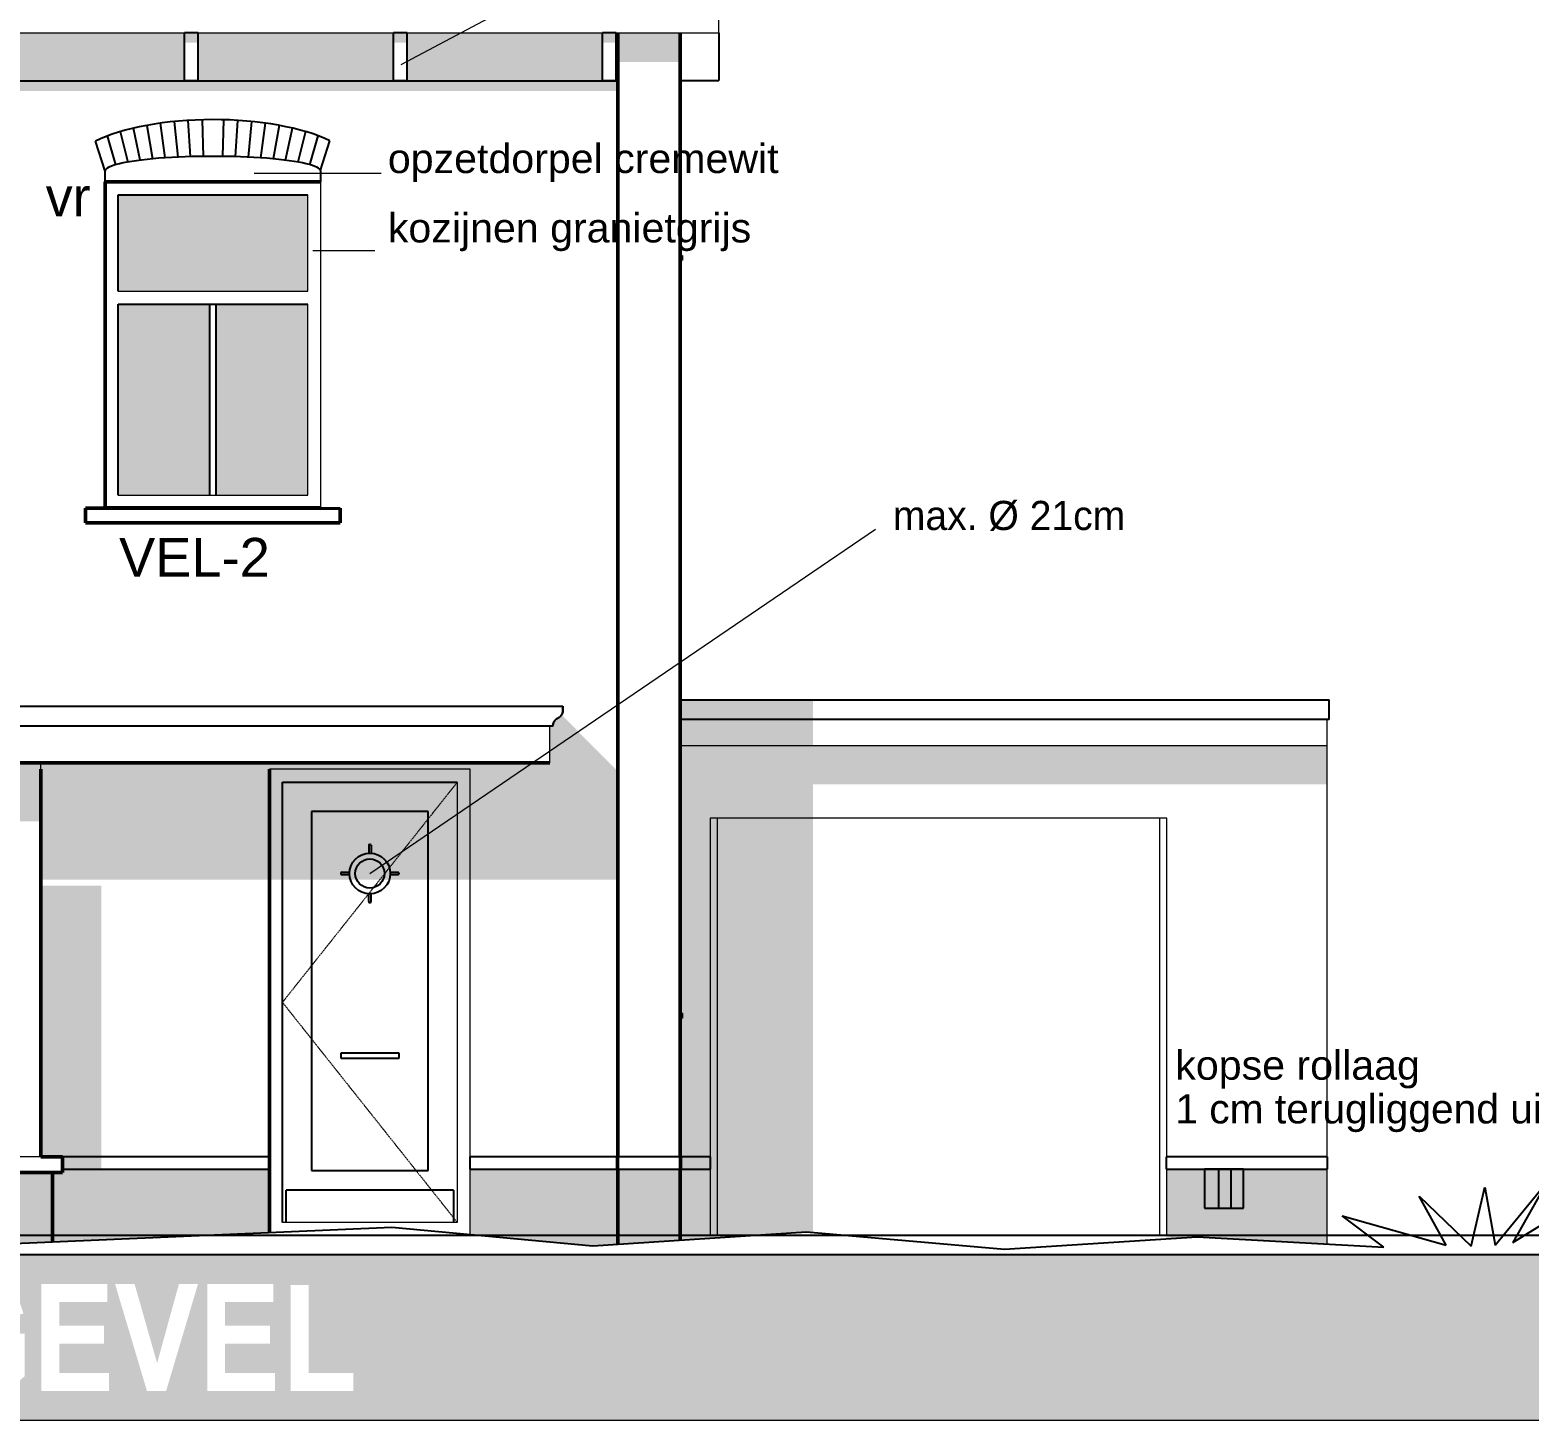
# Model space of a CAD drawing. Header units: millimetres. Extents: x 0 to 59350, y 0 to 29700.
# Drawn here: x 7986 to 11844, y 21826 to 25404 of the extents above; entities that cross this region are included whole.
import ezdxf

# ---------------------------------------------------------------- set-up
doc = ezdxf.new("R2010")
doc.units = ezdxf.units.MM
doc.linetypes.add('PUNKT2_S9', pattern=[1, 0, -1])
doc.linetypes.add('VERDECKT2_S2', pattern=[2.7, 2, -0.7])
doc.layers.add('Standard', color=7, linetype='Continuous', lineweight=25)
doc.styles.add('ARIAL', font='arial.ttf')

msp = doc.modelspace()

# ---------------------------------------------------------------- hatches: boundary and pattern name
at = {"layer": 'Standard', "linetype": 'PUNKT2_S9', "lineweight": 25}
h = msp.add_hatch(color=250, dxfattribs=at)
h.paths.add_polyline_path([(6219.5, 25396.4), (6219.5, 25246.4), (9499.5, 25246.4), (9499.5, 25396.4)])
h.paths.add_polyline_path([(9494.5, 25273.4), (9459.5, 25273.4), (9459.5, 25371.4), (9494.5, 25371.4)], flags=16)
h.paths.add_polyline_path([(8921.8, 25371.4), (8956.8, 25371.4), (8956.8, 25273.4), (8921.8, 25273.4)], flags=16)
h.paths.add_polyline_path([(8419.1, 25273.4), (8384.1, 25273.4), (8384.1, 25371.4), (8419.1, 25371.4)], flags=16)
h.paths.add_polyline_path([(7872.7, 25273.4), (7837.7, 25273.4), (7837.7, 25371.4), (7872.7, 25371.4)], flags=16)
h.paths.add_polyline_path([(7335, 25273.4), (7300, 25273.4), (7300, 25371.4), (7335, 25371.4)], flags=16)
h.paths.add_polyline_path([(6762.3, 25371.4), (6797.3, 25371.4), (6797.3, 25273.4), (6762.3, 25273.4)], flags=16)
h.paths.add_polyline_path([(6259.5, 25273.4), (6224.5, 25273.4), (6224.5, 25371.4), (6259.5, 25371.4)], flags=16)
for color, points in [(250, [(9499.5, 25396.4), (9499.5, 25321.4), (9659.5, 25321.4), (9659.5, 25396.4)]), (252, [(8701, 24979.9), (8213, 24979.9), (8213, 24731.4), (8701, 24731.4)]), (252, [(8449.5, 24206.4), (8449.5, 24697.9), (8213, 24697.9), (8213, 24206.4)]), (252, [(8464.5, 24697.9), (8464.5, 24206.4), (8701, 24206.4), (8701, 24697.9)]), (250, [(9660.5, 22471.9), (9659.5, 22471.9), (9659.5, 22289.3), (9984.8, 22310.8), (10001.8, 22309.3), (10001.8, 23679.9), (9659.5, 23679.9), (9659.5, 22503.4), (9660.5, 22503.4)]), (250, [(9332.2, 23589), (9332.1, 23588.2), (9332.1, 23587.5), (9332.1, 23586.4), (9324.5, 23586.4), (9324.5, 23517.4), (6394.5, 23517.4), (6544.5, 23367.4), (8014.5, 23367.4), (8014.5, 23217.4), (9499.5, 23217.4), (9499.5, 23495.9), (9354.4, 23641.1), (9358, 23625.5), (9357.7, 23623.2), (9357.1, 23621), (9356.3, 23618.8), (9355, 23616), (9354.6, 23615.4), (9354.1, 23614.7), (9353.7, 23614.1), (9351.7, 23611.7), (9349.4, 23609.6), (9348.2, 23608.7), (9346.2, 23607.5), (9344.4, 23606.6), (9342.4, 23605.5), (9341.2, 23604.6), (9339.9, 23603.6), (9338.8, 23602.6), (9337.7, 23601.4), (9336.8, 23600.3), (9335.9, 23599), (9335.1, 23597.7), (9334, 23595.6), (9333.4, 23594.2), (9333.2, 23593.5), (9332.9, 23592.7), (9332.6, 23591.2), (9332.3, 23589.7)]), (250, [(9337.7, 23627.4), (9337.2, 23626.9), (9336.8, 23626.3), (9336.3, 23625.6), (9335.9, 23625), (9335.4, 23624.4), (9335.1, 23623.7), (9334.7, 23623), (9334.3, 23622.3), (9334, 23621.6), (9333.7, 23620.9), (9333.4, 23620.2), (9333.2, 23619.5), (9332.9, 23618.7), (9332.7, 23618), (9332.6, 23617.2), (9332.4, 23616.5), (9332.3, 23615.7), (9332.2, 23615), (9332.1, 23614.2), (9332.1, 23613.5), (9332.1, 23612.4), (9324.5, 23612.4), (9324.5, 23517.4), (8044.5, 23517.4), (8044.5, 23501.4), (8014.5, 23501.4), (8014.5, 23217.4), (8602.5, 23217.4), (8602.5, 23501.4), (9119.5, 23501.4), (9119.5, 23217.4), (9499.5, 23217.4), (9499.5, 23495.9), (9354.4, 23641.1), (9354.1, 23640.7), (9353.7, 23640.1), (9353.2, 23639.5), (9352.8, 23638.9), (9352.2, 23638.3), (9351.7, 23637.7), (9351.2, 23637.2), (9350.6, 23636.6), (9350, 23636.1), (9349.4, 23635.6), (9348.8, 23635.2), (9348.2, 23634.7), (9347.6, 23634.3), (9346.9, 23633.9), (9346.2, 23633.5), (9345.6, 23633.2), (9344.4, 23632.6), (9343.7, 23632.2), (9343.1, 23631.9), (9342.4, 23631.5), (9341.8, 23631), (9341.2, 23630.6), (9340.5, 23630.1), (9339.9, 23629.6), (9339.4, 23629.1), (9338.8, 23628.6), (9338.3, 23628)]), (250, [(10001.8, 23462.4), (11324.5, 23462.4), (11324.5, 23562.4), (10001.8, 23562.4)]), (250, [(8169.6, 23201.4), (8014.5, 23201.4), (8014.5, 22503.4), (8169.6, 22503.4)]), (250, [(8069.6, 22471.9), (8169.6, 22471.9), (8169.6, 22503.4), (8069.6, 22503.4)]), (250, [(8169.6, 22471.9), (8069.6, 22471.9), (8069.6, 22463.4), (8044.5, 22463.4), (8044.5, 22285), (8169.6, 22290.5)]), (250, [(9119.5, 22471.9), (9119.5, 22304.1), (9434.5, 22274.4), (9659.5, 22289.3), (9659.5, 22471.9)]), (250, [(10912, 22471.9), (10912, 22293), (10989.7, 22297.9), (11324.5, 22279.1), (11324.5, 22471.9)])]:
    msp.add_hatch(color=color, dxfattribs=at).paths.add_polyline_path(points)
h = msp.add_hatch(color=250, dxfattribs=at)
h.paths.add_polyline_path([(6482, 22471.9), (6059.5, 22471.9), (6059.5, 22289.5), (6482, 22276.1)])
h.paths.add_polyline_path([(8169.6, 22471.9), (8169.6, 22290.5), (8602.5, 22309.4), (8602.5, 22471.9)])
h.paths.add_polyline_path([(6680.8, 22269.8), (7341.8, 22296.4), (7904.5, 22278.9), (8044.5, 22285), (8044.5, 22463.4), (6522, 22463.4), (6522, 22274.9)])
at = {"layer": 'Standard', "linetype": 'PUNKT2_S9', "lineweight": -3}
h = msp.add_hatch(color=0, dxfattribs=at)
h.paths.add_polyline_path([(7079.7, 22080.6), (7075.3, 22039.1), (7079.8, 21998), (7093.3, 21968.2), (7113.6, 21950.2), (7138.9, 21944.2), (7164.1, 21950.2), (7184.2, 21968), (7197.7, 21998), (7202.1, 22039.8), (7197.7, 22081.1), (7184.7, 22110.4), (7164.7, 22127.8), (7138.9, 22133.7), (7113.1, 22127.8), (7092.8, 22110)])
h.paths.add_polyline_path([(7413.1, 21950.2), (7433.3, 21968), (7446.7, 21998), (7451.1, 22039.8), (7446.7, 22081.1), (7433.7, 22110.4), (7413.7, 22127.8), (7387.9, 22133.7), (7362.1, 22127.8), (7341.8, 22110), (7328.7, 22080.6), (7324.3, 22039.1), (7328.8, 21998), (7342.3, 21968.2), (7362.6, 21950.2), (7387.9, 21944.2)])
h.paths.add_polyline_path([(7617.6, 22129.9), (7581.5, 22129.9), (7581.5, 22060.1), (7615.7, 22060.1), (7642.8, 22060.9), (7657.3, 22063.5), (7664.6, 22068), (7670.3, 22075.1), (7673.7, 22084.3), (7675, 22095.8), (7673.4, 22108.3), (7668.7, 22118.1), (7661.4, 22125.2), (7651.3, 22129), (7640.1, 22129.7)])
h.paths.add_polyline_path([(272, 22251.4), (272, 21826.4), (13447, 21826.4), (13447, 22251.4)])
h.paths.add_polyline_path([(8703.4, 22174.2), (8703.4, 21947.8), (8818.4, 21947.8), (8818.4, 21901.4), (8657.1, 21901.4), (8657.1, 22174.2)], flags=16)
h.paths.add_polyline_path([(8488.6, 22129.9), (8488.6, 22068.9), (8603.7, 22068.9), (8603.7, 22022.6), (8488.6, 22022.6), (8488.6, 21947.8), (8616.6, 21947.8), (8616.6, 21901.4), (8442.3, 21901.4), (8442.3, 22176.4), (8612.3, 22176.4), (8612.3, 22129.9)], flags=16)
h.paths.add_polyline_path([(8287.3, 21901.4), (8205.3, 22176.4), (8255.5, 22176.4), (8313.5, 21972.9), (8369.6, 22176.4), (8418.7, 22176.4), (8336.7, 21901.4)], flags=16)
h.paths.add_polyline_path([(8185.2, 22176.4), (8185.2, 22129.9), (8061.5, 22129.9), (8061.5, 22068.9), (8176.6, 22068.9), (8176.6, 22022.6), (8061.5, 22022.6), (8061.5, 21947.8), (8189.5, 21947.8), (8189.5, 21901.4), (8015.3, 21901.4), (8015.3, 22176.4)], flags=16)
h.paths.add_polyline_path([(7925.9, 21967.6), (7925.9, 22002.5), (7872.8, 22002.5), (7872.8, 22048.9), (7972.6, 22048.9), (7972.6, 21939.3), (7954.8, 21923.4), (7930.4, 21909.5), (7902.7, 21899.9), (7874.6, 21896.7), (7841, 21901.2), (7811.9, 21914.8), (7788.4, 21936.9), (7771.7, 21966.5), (7761.5, 22001.8), (7758.3, 22039.8), (7762, 22080.4), (7773.3, 22116.2), (7791.7, 22145.7), (7817.2, 22167.4), (7841.9, 22177.7), (7872.1, 22181.1), (7910, 22175.7), (7938.7, 22159.6), (7958.5, 22134), (7969.6, 22100.2), (7923.6, 22089.9), (7916.6, 22108.1), (7905.3, 22121.8), (7890.3, 22130.6), (7872.1, 22133.7), (7844.8, 22127.8), (7823.8, 22110.6), (7810.5, 22081.9), (7805.9, 22042.1), (7810.5, 21999.3), (7824.1, 21968.6), (7845, 21950.4), (7871.6, 21944.2), (7886.1, 21945.9), (7900.7, 21950.9), (7914.3, 21958.6)], flags=16)
h.paths.add_polyline_path([(7664.3, 22174.5), (7685.9, 22168.9), (7700.9, 22158.8), (7712.6, 22142.6), (7720.1, 22122.4), (7722.6, 22099.3), (7718.9, 22071), (7707.5, 22048.1), (7688.5, 22031.8), (7662.1, 22022.8), (7675.9, 22011.7), (7686.8, 21999.7), (7698.4, 21982.3), (7713.3, 21955.1), (7741.2, 21901.4), (7685.9, 21901.4), (7652.4, 21961.3), (7637.4, 21987.3), (7628, 22001.6), (7621.3, 22008.7), (7614.1, 22013), (7604.6, 22015.5), (7590.8, 22016.2), (7581.5, 22016.2), (7581.5, 21901.4), (7535.2, 21901.4), (7535.2, 22176.4), (7632.6, 22176.4)], flags=16)
h.paths.add_polyline_path([(7322.6, 22159.9), (7338.1, 22170.2), (7361, 22178.3), (7387.5, 22181.1), (7433.1, 22171.7), (7468.4, 22143.4), (7491.3, 22098.4), (7498.9, 22038.6), (7491.4, 21979.2), (7468.7, 21934.2), (7433.4, 21906.1), (7388.1, 21896.7), (7342.1, 21906.1), (7306.8, 21934.1), (7284.2, 21978.7), (7276.6, 22037.2), (7279.3, 22075.9), (7287.1, 22107.8), (7296.3, 22127.7), (7308.4, 22145.5)], flags=16)
h.paths.add_polyline_path([(7242.4, 21979.2), (7219.7, 21934.2), (7184.4, 21906.1), (7139.1, 21896.7), (7093.1, 21906.1), (7057.8, 21934.1), (7035.1, 21978.7), (7027.6, 22037.2), (7030.3, 22075.9), (7038.1, 22107.8), (7047.3, 22127.7), (7059.4, 22145.5), (7073.6, 22159.9), (7089.1, 22170.2), (7112, 22178.3), (7138.5, 22181.1), (7184.1, 22171.7), (7219.4, 22143.4), (7242.3, 22098.4), (7249.9, 22038.6)], flags=16)
h.paths.add_polyline_path([(6964.3, 22176.4), (7013.4, 22176.4), (6931.3, 21901.4), (6881.9, 21901.4), (6800, 22176.4), (6850.2, 22176.4), (6908.2, 21972.9)], flags=16)

# ---------------------------------------------------------------- linework, layer by layer
at = {"layer": 'Standard', "color": 7, "linetype": 'Continuous', "lineweight": 18}
for p, q in [((8941.3, 25314.8), (9791.8, 25766.7)), ((8563.3, 25035.5), (8890.1, 25035.5)), ((8714.1, 24836.7), (8874.2, 24836.7)), ((8861.1, 23233), (10162.5, 24119.1))]:
    msp.add_line(p, q, dxfattribs=at)
at = {"layer": 'Standard', "color": 51, "linetype": 'Continuous', "lineweight": 18}
for p, q in [((9759.5, 25396.4), (9759.5, 25460.4)), ((7872.7, 25396.4), (8384.1, 25396.4)), ((8384.1, 25396.4), (8419.1, 25396.4)), ((8419.1, 25396.4), (8921.8, 25396.4)), ((8921.8, 25396.4), (8956.8, 25396.4)), ((8956.8, 25396.4), (9111.2, 25396.4)), ((9111.2, 25396.4), (9459.5, 25396.4)), ((9459.5, 25396.4), (9494.5, 25396.4)), ((9494.5, 25396.4), (9759.5, 25396.4)), ((8701, 24979.9), (8213, 24979.9)), ((8213, 24979.9), (8213, 24731.4)), ((8701, 24731.4), (8701, 24979.9)), ((8213, 24731.4), (8701, 24731.4)), ((8701, 24697.9), (8213, 24697.9)), ((8213, 24697.9), (8213, 24206.4)), ((8701, 24206.4), (8701, 24697.9)), ((8213, 24206.4), (8701, 24206.4)), ((9659.5, 23562.4), (11324.5, 23562.4)), ((8014.5, 23517.4), (7958, 23517.4)), ((8014.5, 22503.4), (8014.5, 23517.4)), ((8636, 23467.9), (9086, 23467.9)), ((8636, 22334.9), (8636, 23467.9)), ((9086, 23467.9), (9086, 22334.9)), ((9755.7, 22301.9), (9755.7, 23375.4)), ((10893.2, 23375.4), (10893.2, 22301.9)), ((9086, 22334.9), (8636, 22334.9)), ((9850.7, 22301.9), (9755.7, 22301.9)), ((10893.2, 22301.9), (10086.5, 22301.9))]:
    msp.add_line(p, q, dxfattribs=at)
at = {"layer": 'Standard', "color": 7, "linetype": 'Continuous', "lineweight": -3}
for p, q in [((8419.1, 25396.4), (8384.1, 25396.4)), ((8384.1, 25273.4), (8384.1, 25396.4)), ((8419.1, 25273.4), (8419.1, 25396.4)), ((8956.8, 25396.4), (8921.8, 25396.4)), ((8921.8, 25273.4), (8921.8, 25396.4)), ((8956.8, 25273.4), (8956.8, 25396.4)), ((9494.5, 25396.4), (9459.5, 25396.4)), ((9459.5, 25273.4), (9459.5, 25396.4)), ((9494.5, 25273.4), (9494.5, 25396.4)), ((9759.5, 25396.4), (9759.5, 25273.4)), ((8384.1, 25273.4), (8419.1, 25273.4)), ((8921.8, 25273.4), (8956.8, 25273.4)), ((9459.5, 25273.4), (9494.5, 25273.4)), ((9659.5, 25273.4), (9759.5, 25273.4)), ((8286.7, 25158.4), (8301.8, 25072.1)), ((8334.1, 25074.7), (8321.8, 25164)), ((8357.3, 25168.3), (8366.6, 25076.5)), ((8399.3, 25077.8), (8393.2, 25171.2)), ((8429.5, 25172.8), (8432.1, 25078.5)), ((8484.6, 25172.8), (8482, 25078.5)), ((8514.8, 25077.8), (8520.9, 25171.2)), ((8556.8, 25168.3), (8547.5, 25076.5)), ((8580, 25074.7), (8592.3, 25164)), ((8627.4, 25158.4), (8612.3, 25072.1)), ((8179.5, 25040.6), (8154.6, 25117.8)), ((8207.3, 25057.2), (8186.1, 25131.4)), ((8218.8, 25142.4), (8238.2, 25064)), ((8269.8, 25068.7), (8252.4, 25151.3)), ((8644.3, 25068.7), (8661.7, 25151.3)), ((8695.3, 25142.4), (8675.9, 25064)), ((8706.8, 25057.2), (8728, 25131.4)), ((8734.1, 25042.7), (8758.4, 25118.3)), ((8179.5, 25013.4), (8179.5, 25040.6)), ((8734.5, 25013.4), (8734.5, 25040.6)), ((9659.5, 24823.5), (9660, 24823.5)), ((9659.5, 24811.3), (9660, 24811.3)), ((9660, 24823.5), (9662, 24823.5)), ((9660, 24811.3), (9662, 24811.3)), ((9662, 24823.5), (9663.5, 24823.5)), ((9662, 24811.3), (9663.5, 24811.3)), ((9663.5, 24823.5), (9664.4, 24823.5)), ((9663.5, 24811.3), (9664.4, 24811.3)), ((9664.4, 24823.5), (9664.8, 24823.5)), ((9664.4, 24811.3), (9664.8, 24811.3)), ((9664.8, 24823.5), (9664.8, 24811.3)), ((9659.5, 22873.1), (9660, 22873.1)), ((9659.5, 22860.9), (9660, 22860.9)), ((9660, 22873.1), (9662, 22873.1)), ((9660, 22860.9), (9662, 22860.9)), ((9662, 22873.1), (9663.5, 22873.1)), ((9662, 22860.9), (9663.5, 22860.9)), ((9663.5, 22873.1), (9664.4, 22873.1)), ((9663.5, 22860.9), (9664.4, 22860.9)), ((9664.4, 22873.1), (9664.8, 22873.1)), ((9664.4, 22860.9), (9664.8, 22860.9)), ((9664.8, 22873.1), (9664.8, 22860.9)), ((8936, 22770.3), (8786, 22770.3)), ((8786, 22770.3), (8786, 22757.8)), ((8936, 22757.8), (8936, 22770.3)), ((8786, 22757.8), (8936, 22757.8)), ((11109.2, 22471.9), (11009.2, 22471.9)), ((11009.2, 22471.9), (11009.2, 22371.9)), ((11046.2, 22371.9), (11046.2, 22471.9)), ((11077.7, 22371.9), (11077.7, 22471.9)), ((11109.2, 22371.9), (11109.2, 22471.9)), ((11009.2, 22371.9), (11109.2, 22371.9))]:
    msp.add_line(p, q, dxfattribs=at)
at = {"layer": 'Standard', "color": 7, "linetype": 'Continuous', "lineweight": 50}
for p, q in [((9499.5, 25396.4), (9499.5, 22503.4)), ((9659.5, 22503.4), (9659.5, 25396.4)), ((8179.5, 25013.4), (8734.5, 25013.4)), ((8179.5, 24173.1), (8179.5, 25013.4)), ((8179.5, 24173.1), (8129.5, 24173.1)), ((8129.5, 24173.1), (8129.5, 24135.4)), ((8784.5, 24135.4), (8784.5, 24173.1)), ((8129.5, 24135.4), (8784.5, 24135.4)), ((6394.5, 23517.4), (9324.5, 23517.4)), ((8014.5, 22503.4), (8014.5, 23501.4)), ((8602.5, 22309.4), (8602.5, 23501.4)), ((8069.6, 22503.4), (8014.5, 22503.4)), ((8069.6, 22463.4), (8069.6, 22503.4)), ((9498.5, 22471.9), (9498.5, 22503.4)), ((9498.5, 22503.4), (9499.5, 22503.4)), ((9660.5, 22503.4), (9659.5, 22503.4)), ((9660.5, 22471.9), (9660.5, 22503.4)), ((6519.5, 22463.4), (8069.6, 22463.4)), ((8044.5, 22285), (8044.5, 22463.4)), ((9499.5, 22471.9), (9498.5, 22471.9)), ((9499.5, 22471.9), (9499.5, 22278.7)), ((9659.5, 22289.3), (9659.5, 22471.9)), ((9659.5, 22471.9), (9660.5, 22471.9))]:
    msp.add_line(p, q, dxfattribs=at)
at = {"layer": 'Standard', "color": 36, "linetype": 'Continuous', "lineweight": 18}
for p, q in [((9499.5, 25046.4), (9499.5, 25396.4)), ((9659.5, 25046.4), (9659.5, 25396.4)), ((9499.5, 23596.4), (9499.5, 25046.4)), ((9659.5, 23564.9), (9659.5, 25046.4)), ((8179.5, 25013.4), (8179.5, 24173.1)), ((8734.5, 25013.4), (8179.5, 25013.4)), ((8734.5, 24173.1), (8734.5, 25013.4)), ((11324.5, 22503.4), (11324.5, 23628.9)), ((9499.5, 22503.4), (9499.5, 23596.4)), ((9659.5, 22503.4), (9659.5, 23564.9)), ((8044.5, 23517.4), (8014.5, 23517.4)), ((9119.5, 23501.4), (8602.5, 23501.4)), ((8602.5, 23501.4), (8602.5, 22503.4)), ((9119.5, 22503.4), (9119.5, 23501.4)), ((9737, 23375.4), (9737, 22503.4)), ((10912, 23375.4), (9737, 23375.4)), ((10912, 22503.4), (10912, 23375.4)), ((8044.5, 22463.4), (8044.5, 22285)), ((8044.5, 22463.4), (8044.5, 22285)), ((8602.5, 22471.9), (8602.5, 22309.4)), ((9119.5, 22304.1), (9119.5, 22471.9)), ((9499.5, 22278.7), (9499.5, 22471.9)), ((9659.5, 22289.3), (9659.5, 22471.9)), ((9737, 22471.9), (9737, 22301.4)), ((10912, 22301.4), (10912, 22471.9)), ((11324.5, 22279.1), (11324.5, 22471.9)), ((9737, 22301.4), (9843.1, 22301.4)), ((10092.2, 22301.4), (10912, 22301.4))]:
    msp.add_line(p, q, dxfattribs=at)
at = {"layer": 'Standard', "color": 255, "linetype": 'Continuous', "lineweight": -3}
for p, q in [((6219.5, 25272.9), (9499.5, 25272.9)), ((8711, 23392.9), (8711, 22468.4)), ((9011, 23392.9), (8711, 23392.9)), ((9011, 22468.4), (9011, 23392.9)), ((8858.1, 23305.5), (8858.1, 23285.5)), ((8860.1, 23307.5), (8862.1, 23307.5)), ((8864.1, 23305.5), (8864.1, 23285.5)), ((8786.6, 23234), (8786.6, 23232)), ((8788.6, 23236), (8808.6, 23236)), ((8788.6, 23230), (8808.6, 23230)), ((8913.5, 23236), (8933.5, 23236)), ((8913.5, 23230), (8933.5, 23230)), ((8935.5, 23234), (8935.5, 23232)), ((8858.1, 23160.5), (8858.1, 23180.5)), ((8860.1, 23158.5), (8862.1, 23158.5)), ((8864.1, 23160.5), (8864.1, 23180.5)), ((8711, 22468.4), (9011, 22468.4)), ((8646, 22334.9), (8646, 22418.4)), ((9076, 22418.4), (8646, 22418.4)), ((9076, 22418.4), (9076, 22334.9))]:
    msp.add_line(p, q, dxfattribs=at)
at = {"layer": 'Standard', "color": 7, "linetype": 'Continuous', "lineweight": 25}
for p, q in [((8213, 24979.9), (8701, 24979.9)), ((8213, 24731.4), (8213, 24979.9)), ((8213, 24697.9), (8701, 24697.9)), ((8213, 24206.4), (8213, 24697.9)), ((8636, 22334.9), (8636, 23467.9)), ((8636, 23467.9), (9086, 23467.9)), ((9755.7, 22301.9), (9755.7, 22301.4)), ((10893.2, 22301.4), (10893.2, 22301.9))]:
    msp.add_line(p, q, dxfattribs=at)
at = {"layer": 'Standard', "color": 250, "linetype": 'Continuous', "lineweight": -3}
for p, q in [((8449.5, 24206.4), (8449.5, 24697.9)), ((8464.5, 24697.9), (8464.5, 24206.4))]:
    msp.add_line(p, q, dxfattribs=at)
at = {"layer": 'Standard', "color": 117, "linetype": 'Continuous', "lineweight": -3}
for p, q in [((8179.5, 24173.1), (8129.5, 24173.1)), ((8129.5, 24173.1), (8129.5, 24170.4)), ((8129.5, 24170.4), (8129.5, 24135.4)), ((8784.5, 24170.4), (8129.5, 24170.4)), ((8734.5, 24175.4), (8179.5, 24175.4)), ((8784.5, 24173.1), (8734.5, 24173.1)), ((8784.5, 24170.4), (8784.5, 24173.1)), ((8784.5, 24135.4), (8784.5, 24170.4)), ((8784.5, 24135.4), (8129.5, 24135.4))]:
    msp.add_line(p, q, dxfattribs=at)
at = {"layer": 'Standard', "color": 25, "linetype": 'Continuous', "lineweight": -3}
for p, q in [((6361, 23663.4), (9358, 23663.4)), ((9357.5, 23648.4), (9357.3, 23647.7)), ((9357.3, 23647.7), (9357.5, 23648.4)), ((9357.7, 23649.2), (9357.5, 23648.4)), ((9357.5, 23648.4), (9357.7, 23649.2)), ((9357.8, 23650), (9357.7, 23649.2)), ((9357.7, 23649.2), (9357.8, 23650)), ((9357.9, 23650.7), (9357.8, 23650)), ((9357.8, 23650), (9357.9, 23650.7)), ((9358, 23651.5), (9357.9, 23650.7)), ((9357.9, 23650.7), (9358, 23651.5)), ((9358, 23653.4), (9358, 23663.4)), ((9358, 23663.4), (9358, 23653.4)), ((9358, 23653.4), (9358, 23653.1)), ((9358, 23653.1), (9358, 23653.4)), ((9358, 23653.1), (9358, 23652.2)), ((9358, 23652.2), (9358, 23653.1)), ((9358, 23652.2), (9358, 23651.5)), ((9358, 23651.5), (9358, 23652.2)), ((9659.5, 23679.9), (11330, 23679.9)), ((11330, 23628.9), (11330, 23679.9)), ((9332.1, 23612.4), (6387.4, 23612.4)), ((9332.2, 23615), (9332.1, 23614.2)), ((9332.1, 23614.2), (9332.2, 23615)), ((9332.1, 23614.2), (9332.1, 23613.5)), ((9332.1, 23613.5), (9332.1, 23614.2)), ((9332.1, 23613.5), (9332.1, 23612.4)), ((9332.1, 23612.4), (9332.1, 23613.5)), ((9332.3, 23615.7), (9332.2, 23615)), ((9332.2, 23615), (9332.3, 23615.7)), ((9332.4, 23616.5), (9332.3, 23615.7)), ((9332.3, 23615.7), (9332.4, 23616.5)), ((9332.6, 23617.2), (9332.4, 23616.5)), ((9332.4, 23616.5), (9332.6, 23617.2)), ((9332.7, 23618), (9332.6, 23617.2)), ((9332.6, 23617.2), (9332.7, 23618)), ((9332.9, 23618.7), (9332.7, 23618)), ((9332.7, 23618), (9332.9, 23618.7)), ((9333.2, 23619.5), (9332.9, 23618.7)), ((9332.9, 23618.7), (9333.2, 23619.5)), ((9333.4, 23620.2), (9333.2, 23619.5)), ((9333.2, 23619.5), (9333.4, 23620.2)), ((9333.7, 23620.9), (9333.4, 23620.2)), ((9333.4, 23620.2), (9333.7, 23620.9)), ((9334, 23621.6), (9333.7, 23620.9)), ((9333.7, 23620.9), (9334, 23621.6)), ((9334.3, 23622.3), (9334, 23621.6)), ((9334, 23621.6), (9334.3, 23622.3)), ((9334.7, 23623), (9334.3, 23622.3)), ((9334.3, 23622.3), (9334.7, 23623)), ((9335.1, 23623.7), (9334.7, 23623)), ((9334.7, 23623), (9335.1, 23623.7)), ((9335.4, 23624.4), (9335.1, 23623.7)), ((9335.1, 23623.7), (9335.4, 23624.4)), ((9335.9, 23625), (9335.4, 23624.4)), ((9335.4, 23624.4), (9335.9, 23625)), ((9336.3, 23625.6), (9335.9, 23625)), ((9335.9, 23625), (9336.3, 23625.6)), ((9336.8, 23626.3), (9336.3, 23625.6)), ((9336.3, 23625.6), (9336.8, 23626.3)), ((9337.2, 23626.9), (9336.8, 23626.3)), ((9336.8, 23626.3), (9337.2, 23626.9)), ((9337.7, 23627.4), (9337.2, 23626.9)), ((9337.2, 23626.9), (9337.7, 23627.4)), ((9338.3, 23628), (9337.7, 23627.4)), ((9337.7, 23627.4), (9338.3, 23628)), ((9338.8, 23628.6), (9338.3, 23628)), ((9338.3, 23628), (9338.8, 23628.6)), ((9339.4, 23629.1), (9338.8, 23628.6)), ((9338.8, 23628.6), (9339.4, 23629.1)), ((9339.9, 23629.6), (9339.4, 23629.1)), ((9339.4, 23629.1), (9339.9, 23629.6)), ((9340.5, 23630.1), (9339.9, 23629.6)), ((9339.9, 23629.6), (9340.5, 23630.1)), ((9341.2, 23630.6), (9340.5, 23630.1)), ((9340.5, 23630.1), (9341.2, 23630.6)), ((9341.8, 23631), (9341.2, 23630.6)), ((9341.2, 23630.6), (9341.8, 23631)), ((9342.4, 23631.5), (9341.8, 23631)), ((9341.8, 23631), (9342.4, 23631.5)), ((9343.1, 23631.9), (9342.4, 23631.5)), ((9342.4, 23631.5), (9343.1, 23631.9)), ((9343.7, 23632.2), (9343.1, 23631.9)), ((9343.1, 23631.9), (9343.7, 23632.2)), ((9344.4, 23632.6), (9343.7, 23632.2)), ((9343.7, 23632.2), (9344.4, 23632.6)), ((9345.6, 23633.2), (9344.4, 23632.6)), ((9344.4, 23632.6), (9345.6, 23633.2)), ((9346.2, 23633.5), (9345.6, 23633.2)), ((9345.6, 23633.2), (9346.2, 23633.5)), ((9346.9, 23633.9), (9346.2, 23633.5)), ((9346.2, 23633.5), (9346.9, 23633.9)), ((9347.6, 23634.3), (9346.9, 23633.9)), ((9346.9, 23633.9), (9347.6, 23634.3)), ((9348.2, 23634.7), (9347.6, 23634.3)), ((9347.6, 23634.3), (9348.2, 23634.7)), ((9348.8, 23635.2), (9348.2, 23634.7)), ((9348.2, 23634.7), (9348.8, 23635.2)), ((9349.4, 23635.6), (9348.8, 23635.2)), ((9348.8, 23635.2), (9349.4, 23635.6)), ((9350, 23636.1), (9349.4, 23635.6)), ((9349.4, 23635.6), (9350, 23636.1)), ((9350.6, 23636.6), (9350, 23636.1)), ((9350, 23636.1), (9350.6, 23636.6)), ((9351.2, 23637.2), (9350.6, 23636.6)), ((9350.6, 23636.6), (9351.2, 23637.2)), ((9351.7, 23637.7), (9351.2, 23637.2)), ((9351.2, 23637.2), (9351.7, 23637.7)), ((9352.2, 23638.3), (9351.7, 23637.7)), ((9351.7, 23637.7), (9352.2, 23638.3)), ((9352.8, 23638.9), (9352.2, 23638.3)), ((9352.2, 23638.3), (9352.8, 23638.9)), ((9353.2, 23639.5), (9352.8, 23638.9)), ((9352.8, 23638.9), (9353.2, 23639.5)), ((9353.7, 23640.1), (9353.2, 23639.5)), ((9353.2, 23639.5), (9353.7, 23640.1)), ((9354.1, 23640.7), (9353.7, 23640.1)), ((9353.7, 23640.1), (9354.1, 23640.7)), ((9354.6, 23641.4), (9354.1, 23640.7)), ((9354.1, 23640.7), (9354.6, 23641.4)), ((9355, 23642), (9354.6, 23641.4)), ((9354.6, 23641.4), (9355, 23642)), ((9355.3, 23642.7), (9355, 23642)), ((9355, 23642), (9355.3, 23642.7)), ((9355.7, 23643.4), (9355.3, 23642.7)), ((9355.3, 23642.7), (9355.7, 23643.4)), ((9356, 23644.1), (9355.7, 23643.4)), ((9355.7, 23643.4), (9356, 23644.1)), ((9356.3, 23644.8), (9356, 23644.1)), ((9356, 23644.1), (9356.3, 23644.8)), ((9356.6, 23645.5), (9356.3, 23644.8)), ((9356.3, 23644.8), (9356.6, 23645.5)), ((9356.9, 23646.2), (9356.6, 23645.5)), ((9356.6, 23645.5), (9356.9, 23646.2)), ((9357.1, 23647), (9356.9, 23646.2)), ((9356.9, 23646.2), (9357.1, 23647)), ((9357.3, 23647.7), (9357.1, 23647)), ((9357.1, 23647), (9357.3, 23647.7)), ((11330, 23628.9), (9659.5, 23628.9)), ((8602.5, 22503.4), (8069.6, 22503.4)), ((8602.5, 22471.9), (8602.5, 22503.4)), ((9498.5, 22503.4), (9119.5, 22503.4)), ((9119.5, 22471.9), (9119.5, 22503.4)), ((9499.5, 22503.4), (9498.5, 22503.4)), ((9498.5, 22471.9), (9498.5, 22503.4)), ((9660.5, 22503.4), (9499.5, 22503.4)), ((9660.5, 22471.9), (9660.5, 22503.4)), ((9738, 22503.4), (9660.5, 22503.4)), ((9738, 22471.9), (9738, 22503.4)), ((10912, 22503.4), (10911, 22503.4)), ((10911, 22471.9), (10911, 22503.4)), ((11325.5, 22503.4), (10912, 22503.4)), ((11325.5, 22471.9), (11325.5, 22503.4)), ((8069.6, 22471.9), (8602.5, 22471.9)), ((9119.5, 22471.9), (9498.5, 22471.9)), ((9498.5, 22471.9), (9499.5, 22471.9)), ((9499.5, 22471.9), (9660.5, 22471.9)), ((9660.5, 22471.9), (9738, 22471.9)), ((10911, 22471.9), (10912, 22471.9)), ((10912, 22471.9), (11325.5, 22471.9))]:
    msp.add_line(p, q, dxfattribs=at)
at = {"layer": 'Standard', "color": 61, "linetype": 'Continuous', "lineweight": 18}
for p, q in [((9324.5, 23517.4), (9324.5, 23612.4)), ((6394.5, 23517.4), (9324.5, 23517.4))]:
    msp.add_line(p, q, dxfattribs=at)
at = {"layer": 'Standard', "color": 1, "linetype": 'VERDECKT2_S2', "lineweight": 18}
for p, q in [((9086, 23467.9), (8636, 22901.4)), ((8636, 22901.4), (9086, 22334.9))]:
    msp.add_line(p, q, dxfattribs=at)
at = {"layer": 'Standard', "color": 59, "linetype": 'Continuous', "lineweight": 18}
for p, q in [((8069.6, 22503.4), (6519.5, 22503.4)), ((8069.6, 22503.4), (8069.6, 22463.4)), ((6519.5, 22463.4), (8069.6, 22463.4))]:
    msp.add_line(p, q, dxfattribs=at)
at = {"layer": 'Standard', "color": 94, "linetype": 'Continuous', "lineweight": -3}
for p, q in [((11694.9, 22273.6), (11730.7, 22425.3)), ((11730.7, 22425.3), (11757.1, 22276.4)), ((11757.1, 22276.4), (11891, 22439.6)), ((11802.3, 22283.6), (12065.9, 22445)), ((11891, 22439.6), (11802.3, 22283.6)), ((11630.8, 22276.4), (11561, 22402.4)), ((11561, 22402.4), (11694.9, 22273.6)), ((11363, 22352.3), (11630.8, 22276.4)), ((11470.2, 22271), (11363, 22352.3)), ((7904.5, 22278.9), (8917.9, 22323.1)), ((8917.9, 22323.1), (9434.5, 22274.4)), ((9434.5, 22274.4), (9984.8, 22310.8)), ((9984.8, 22310.8), (10493.9, 22266.4)), ((10493.9, 22266.4), (10989.7, 22297.9)), ((10989.7, 22297.9), (11470.2, 22271)), ((13447, 22251.4), (272, 22251.4))]:
    msp.add_line(p, q, dxfattribs=at)
at = {"layer": 'Standard', "color": 7, "linetype": 'VERDECKT2_S2', "lineweight": -3}
msp.add_line((13447, 22301.4), (272, 22301.4), dxfattribs=at)
at = {"layer": 'Standard', "color": 94, "linetype": 'Continuous', "lineweight": 18}
for p, q in [((13447, 22251.4), (272, 22251.4)), ((272, 21826.4), (13447, 21826.4))]:
    msp.add_line(p, q, dxfattribs=at)
at = {"layer": 'Standard', "color": 5, "linetype": 'Continuous', "lineweight": -3}
for radius in [52.5, 37.5]:
    msp.add_circle((8861.1, 23233), radius, dxfattribs=at)
at = {"layer": 'Standard', "color": 255, "linetype": 'Continuous', "lineweight": -3}
for centre, start, end in [((8860.1, 23305.5), 90, 180), ((8862.1, 23305.5), 0, 90), ((8788.6, 23234), 90, 180), ((8788.6, 23232), 180, 270), ((8933.5, 23234), 0, 90), ((8933.5, 23232), 270, 0), ((8860.1, 23160.5), 180, 270), ((8862.1, 23160.5), 270, 0)]:
    msp.add_arc(centre, 2, start, end, dxfattribs=at)
at = {"layer": 'Standard', "color": 7, "linetype": 'Continuous', "lineweight": -3}
for major_axis, ratio, start_param, end_param in [((372, 0), 0.356183, 0.626351, 2.519951), ((277.5, 0), 0.136937, 0, 3.141593)]:
    msp.add_ellipse((8457, 25040.6), major_axis=major_axis, ratio=ratio, start_param=start_param, end_param=end_param, dxfattribs=at)

# ---------------------------------------------------------------- texts
at = {"layer": 'Standard', "color": 7, "linetype": 'Continuous', "lineweight": 18, "attachment_point": 7, "style": 'ARIAL'}
for s, insert, char_height, width in [('\\W1.01;opzetdorpel\\~cremewit', (8907.3, 25013), 75, 1038.948), ('\\W0.99;vr', (8026.9, 24924.4), 100, 166.186), ('\\W1.01;kozijnen\\~granietgrijs', (8907.3, 24834.4), 75, 970.256), ('\\W0.96;max.\\~%%c\\~21cm', (10207, 24114.1), 75, 642.371), ('\\W1.01;kopse\\~rollaag', (10933.9, 22679.6), 75, 665.228), ('\\W1.00;1\\~cm\\~terugliggend\\~uitgevoerd', (10933.9, 22567.1), 75, 1396.303)]:
    msp.add_mtext(s, dxfattribs=dict(at, insert=insert, char_height=char_height, width=width))
at = {"layer": 'Standard', "color": 7, "linetype": 'Continuous', "lineweight": 50, "insert": (8215.5, 23996.6), "char_height": 100, "width": 440.077, "attachment_point": 7, "style": 'ARIAL'}
msp.add_mtext('\\W1.00;VEL-2', dxfattribs=at)

doc.saveas('drawing.dxf')
